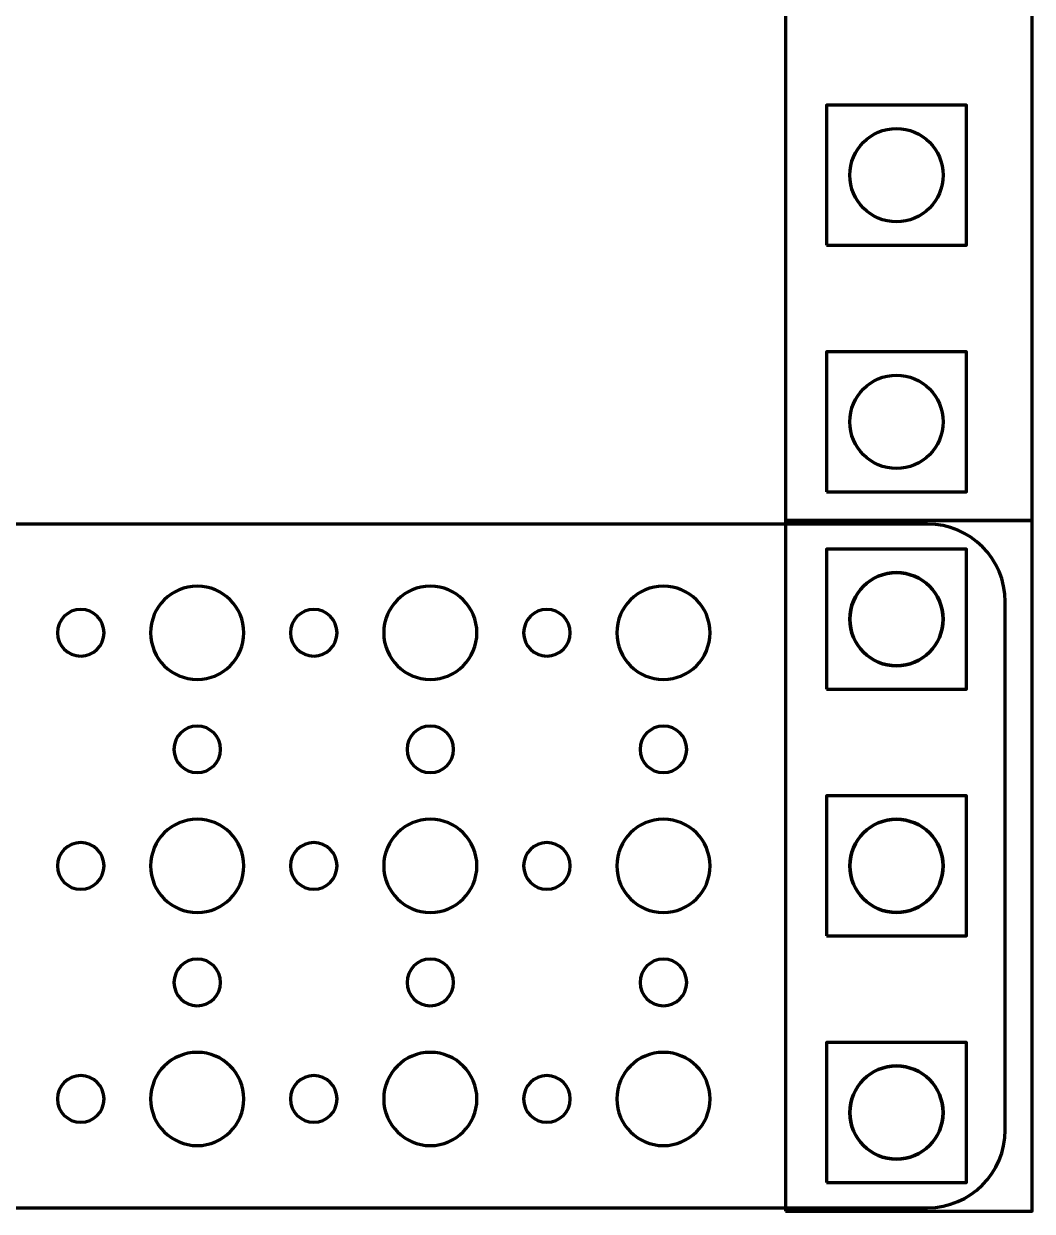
# Model space of a CAD drawing. Header units: centimetres. Extents: x -42 to 42, y -79 to 44.
# Drawn here: x 16.77 to 23.26, y -17.22 to -9.58 of the extents above; entities that cross this region are included whole.
import ezdxf

# ---------------------------------------------------------------- set-up
doc = ezdxf.new("R2010")
doc.units = ezdxf.units.CM
doc.header["$MEASUREMENT"] = 0
doc.layers.add('Layer 1', color=7, linetype='Continuous')

msp = doc.modelspace()

# ---------------------------------------------------------------- linework, layer by layer
at = {"layer": 'Layer 1', "color": 1, "lineweight": 106}
for points in [[(21.66849, -12.7775), (23.25599, -12.7775), (23.25599, -8.3325), (21.66849, -8.3325), (21.66849, -12.7775)], [(21.93202, -11.005), (22.83202, -11.005), (22.83202, -10.105), (21.93202, -10.105), (21.93202, -11.005)], [(21.93202, -12.5925), (22.83202, -12.5925), (22.83202, -11.6925), (21.93202, -11.6925), (21.93202, -12.5925)], [(21.66849, -17.2225), (23.25599, -17.2225), (23.25599, -12.7775), (21.66849, -12.7775), (21.66849, -17.2225)], [(21.93202, -13.8625), (22.83202, -13.8625), (22.83202, -12.9625), (21.93202, -12.9625), (21.93202, -13.8625)], [(21.93202, -15.45), (22.83202, -15.45), (22.83202, -14.55), (21.93202, -14.55), (21.93202, -15.45)], [(21.93202, -17.0375), (22.83202, -17.0375), (22.83202, -16.1375), (21.93202, -16.1375), (21.93202, -17.0375)]]:
    msp.add_lwpolyline(points, close=True, dxfattribs=at)
for centre in [(22.38202, -10.555), (22.38202, -12.1425), (22.38202, -13.4125), (22.38202, -15), (22.38202, -16.5875)]:
    msp.add_ellipse(centre, major_axis=(0, 0.3), ratio=1, dxfattribs=at)
at = {"layer": 'Layer 1', "lineweight": 106}
for points, knots in [([(23.08201, -13.29998), (23.08201, -13.29998), (23.08201, -16.69998), (23.08201, -16.69998), (23.08201, -16.69998), (23.08201, -16.97612), (22.85815, -17.19998), (22.58201, -17.19998), (22.58201, -17.19998), (22.58201, -17.19998), (13.18201, -17.19998), (13.18201, -17.19998), (13.18201, -17.19998), (12.90587, -17.19998), (12.68201, -16.97612), (12.68201, -16.69998), (12.68201, -16.69998), (12.68201, -16.69998), (12.68201, -13.29998), (12.68201, -13.29998), (12.68201, -13.29998), (12.68201, -13.02384), (12.90587, -12.79998), (13.18201, -12.79998), (13.18201, -12.79998), (13.18201, -12.79998), (22.58201, -12.79998), (22.58201, -12.79998), (22.58201, -12.79998), (22.85815, -12.79998), (23.08201, -13.02384), (23.08201, -13.29998)], [0, 0, 0, 0, 0.1111111, 0.1111111, 0.1111111, 0.1111111, 0.2222222, 0.2222222, 0.2222222, 0.2222222, 0.3333333, 0.3333333, 0.3333333, 0.3333333, 0.4444444, 0.4444444, 0.4444444, 0.4444444, 0.5555556, 0.5555556, 0.5555556, 0.5555556, 0.6666667, 0.6666667, 0.6666667, 0.6666667, 0.7777778, 0.7777778, 0.7777778, 0.7777778, 1, 1, 1, 1]), ([(22.38199, -13.71248), (22.2163, -13.71248), (22.08199, -13.57817), (22.08199, -13.41248), (22.08199, -13.41248), (22.08199, -13.24679), (22.2163, -13.11248), (22.38199, -13.11248), (22.38199, -13.11248), (22.54768, -13.11248), (22.68199, -13.24679), (22.68199, -13.41248), (22.68199, -13.41248), (22.68199, -13.57817), (22.54768, -13.71248), (22.38199, -13.71248)], [0, 0, 0, 0, 0.2, 0.2, 0.2, 0.2, 0.4, 0.4, 0.4, 0.4, 0.6, 0.6, 0.6, 0.6, 1, 1, 1, 1]), ([(17.88201, -13.79998), (17.71632, -13.79998), (17.58201, -13.66567), (17.58201, -13.49998), (17.58201, -13.49998), (17.58201, -13.33429), (17.71632, -13.19998), (17.88201, -13.19998), (17.88201, -13.19998), (18.0477, -13.19998), (18.18201, -13.33429), (18.18201, -13.49998), (18.18201, -13.49998), (18.18201, -13.66567), (18.0477, -13.79998), (17.88201, -13.79998)], [0, 0, 0, 0, 0.2, 0.2, 0.2, 0.2, 0.4, 0.4, 0.4, 0.4, 0.6, 0.6, 0.6, 0.6, 1, 1, 1, 1]), ([(19.38201, -13.79998), (19.21632, -13.79998), (19.08201, -13.66567), (19.08201, -13.49998), (19.08201, -13.49998), (19.08201, -13.33429), (19.21632, -13.19998), (19.38201, -13.19998), (19.38201, -13.19998), (19.5477, -13.19998), (19.68201, -13.33429), (19.68201, -13.49998), (19.68201, -13.49998), (19.68201, -13.66567), (19.5477, -13.79998), (19.38201, -13.79998)], [0, 0, 0, 0, 0.2, 0.2, 0.2, 0.2, 0.4, 0.4, 0.4, 0.4, 0.6, 0.6, 0.6, 0.6, 1, 1, 1, 1]), ([(20.88201, -13.79998), (20.71632, -13.79998), (20.58201, -13.66567), (20.58201, -13.49998), (20.58201, -13.49998), (20.58201, -13.33429), (20.71632, -13.19998), (20.88201, -13.19998), (20.88201, -13.19998), (21.0477, -13.19998), (21.18201, -13.33429), (21.18201, -13.49998), (21.18201, -13.49998), (21.18201, -13.66567), (21.0477, -13.79998), (20.88201, -13.79998)], [0, 0, 0, 0, 0.2, 0.2, 0.2, 0.2, 0.4, 0.4, 0.4, 0.4, 0.6, 0.6, 0.6, 0.6, 1, 1, 1, 1]), ([(17.13201, -13.64998), (17.04917, -13.64998), (16.98201, -13.58282), (16.98201, -13.49998), (16.98201, -13.49998), (16.98201, -13.41714), (17.04917, -13.34998), (17.13201, -13.34998), (17.13201, -13.34998), (17.21485, -13.34998), (17.28201, -13.41714), (17.28201, -13.49998), (17.28201, -13.49998), (17.28201, -13.58282), (17.21485, -13.64998), (17.13201, -13.64998)], [0, 0, 0, 0, 0.2, 0.2, 0.2, 0.2, 0.4, 0.4, 0.4, 0.4, 0.6, 0.6, 0.6, 0.6, 1, 1, 1, 1]), ([(18.63201, -13.64998), (18.54917, -13.64998), (18.48201, -13.58282), (18.48201, -13.49998), (18.48201, -13.49998), (18.48201, -13.41714), (18.54917, -13.34998), (18.63201, -13.34998), (18.63201, -13.34998), (18.71485, -13.34998), (18.78201, -13.41714), (18.78201, -13.49998), (18.78201, -13.49998), (18.78201, -13.58282), (18.71485, -13.64998), (18.63201, -13.64998)], [0, 0, 0, 0, 0.2, 0.2, 0.2, 0.2, 0.4, 0.4, 0.4, 0.4, 0.6, 0.6, 0.6, 0.6, 1, 1, 1, 1]), ([(20.13201, -13.64998), (20.04917, -13.64998), (19.98201, -13.58282), (19.98201, -13.49998), (19.98201, -13.49998), (19.98201, -13.41714), (20.04917, -13.34998), (20.13201, -13.34998), (20.13201, -13.34998), (20.21485, -13.34998), (20.28201, -13.41714), (20.28201, -13.49998), (20.28201, -13.49998), (20.28201, -13.58282), (20.21485, -13.64998), (20.13201, -13.64998)], [0, 0, 0, 0, 0.2, 0.2, 0.2, 0.2, 0.4, 0.4, 0.4, 0.4, 0.6, 0.6, 0.6, 0.6, 1, 1, 1, 1]), ([(17.88201, -14.39998), (17.79917, -14.39998), (17.73201, -14.33282), (17.73201, -14.24998), (17.73201, -14.24998), (17.73201, -14.16714), (17.79917, -14.09998), (17.88201, -14.09998), (17.88201, -14.09998), (17.96485, -14.09998), (18.03201, -14.16714), (18.03201, -14.24998), (18.03201, -14.24998), (18.03201, -14.33282), (17.96485, -14.39998), (17.88201, -14.39998)], [0, 0, 0, 0, 0.2, 0.2, 0.2, 0.2, 0.4, 0.4, 0.4, 0.4, 0.6, 0.6, 0.6, 0.6, 1, 1, 1, 1]), ([(19.38201, -14.39998), (19.29917, -14.39998), (19.23201, -14.33282), (19.23201, -14.24998), (19.23201, -14.24998), (19.23201, -14.16714), (19.29917, -14.09998), (19.38201, -14.09998), (19.38201, -14.09998), (19.46485, -14.09998), (19.53201, -14.16714), (19.53201, -14.24998), (19.53201, -14.24998), (19.53201, -14.33282), (19.46485, -14.39998), (19.38201, -14.39998)], [0, 0, 0, 0, 0.2, 0.2, 0.2, 0.2, 0.4, 0.4, 0.4, 0.4, 0.6, 0.6, 0.6, 0.6, 1, 1, 1, 1]), ([(20.88201, -14.39998), (20.79917, -14.39998), (20.73201, -14.33282), (20.73201, -14.24998), (20.73201, -14.24998), (20.73201, -14.16714), (20.79917, -14.09998), (20.88201, -14.09998), (20.88201, -14.09998), (20.96485, -14.09998), (21.03201, -14.16714), (21.03201, -14.24998), (21.03201, -14.24998), (21.03201, -14.33282), (20.96485, -14.39998), (20.88201, -14.39998)], [0, 0, 0, 0, 0.2, 0.2, 0.2, 0.2, 0.4, 0.4, 0.4, 0.4, 0.6, 0.6, 0.6, 0.6, 1, 1, 1, 1]), ([(17.88201, -15.29998), (17.71632, -15.29998), (17.58201, -15.16567), (17.58201, -14.99998), (17.58201, -14.99998), (17.58201, -14.83429), (17.71632, -14.69998), (17.88201, -14.69998), (17.88201, -14.69998), (18.0477, -14.69998), (18.18201, -14.83429), (18.18201, -14.99998), (18.18201, -14.99998), (18.18201, -15.16567), (18.0477, -15.29998), (17.88201, -15.29998)], [0, 0, 0, 0, 0.2, 0.2, 0.2, 0.2, 0.4, 0.4, 0.4, 0.4, 0.6, 0.6, 0.6, 0.6, 1, 1, 1, 1]), ([(19.38201, -15.29998), (19.21632, -15.29998), (19.08201, -15.16567), (19.08201, -14.99998), (19.08201, -14.99998), (19.08201, -14.83429), (19.21632, -14.69998), (19.38201, -14.69998), (19.38201, -14.69998), (19.5477, -14.69998), (19.68201, -14.83429), (19.68201, -14.99998), (19.68201, -14.99998), (19.68201, -15.16567), (19.5477, -15.29998), (19.38201, -15.29998)], [0, 0, 0, 0, 0.2, 0.2, 0.2, 0.2, 0.4, 0.4, 0.4, 0.4, 0.6, 0.6, 0.6, 0.6, 1, 1, 1, 1]), ([(20.88201, -15.29998), (20.71632, -15.29998), (20.58201, -15.16567), (20.58201, -14.99998), (20.58201, -14.99998), (20.58201, -14.83429), (20.71632, -14.69998), (20.88201, -14.69998), (20.88201, -14.69998), (21.0477, -14.69998), (21.18201, -14.83429), (21.18201, -14.99998), (21.18201, -14.99998), (21.18201, -15.16567), (21.0477, -15.29998), (20.88201, -15.29998)], [0, 0, 0, 0, 0.2, 0.2, 0.2, 0.2, 0.4, 0.4, 0.4, 0.4, 0.6, 0.6, 0.6, 0.6, 1, 1, 1, 1]), ([(22.38201, -15.29998), (22.21632, -15.29998), (22.08201, -15.16567), (22.08201, -14.99998), (22.08201, -14.99998), (22.08201, -14.83429), (22.21632, -14.69998), (22.38201, -14.69998), (22.38201, -14.69998), (22.5477, -14.69998), (22.68201, -14.83429), (22.68201, -14.99998), (22.68201, -14.99998), (22.68201, -15.16567), (22.5477, -15.29998), (22.38201, -15.29998)], [0, 0, 0, 0, 0.2, 0.2, 0.2, 0.2, 0.4, 0.4, 0.4, 0.4, 0.6, 0.6, 0.6, 0.6, 1, 1, 1, 1]), ([(17.13201, -15.14998), (17.04917, -15.14998), (16.98201, -15.08282), (16.98201, -14.99998), (16.98201, -14.99998), (16.98201, -14.91714), (17.04917, -14.84998), (17.13201, -14.84998), (17.13201, -14.84998), (17.21485, -14.84998), (17.28201, -14.91714), (17.28201, -14.99998), (17.28201, -14.99998), (17.28201, -15.08282), (17.21485, -15.14998), (17.13201, -15.14998)], [0, 0, 0, 0, 0.2, 0.2, 0.2, 0.2, 0.4, 0.4, 0.4, 0.4, 0.6, 0.6, 0.6, 0.6, 1, 1, 1, 1]), ([(18.63201, -15.14998), (18.54917, -15.14998), (18.48201, -15.08282), (18.48201, -14.99998), (18.48201, -14.99998), (18.48201, -14.91714), (18.54917, -14.84998), (18.63201, -14.84998), (18.63201, -14.84998), (18.71485, -14.84998), (18.78201, -14.91714), (18.78201, -14.99998), (18.78201, -14.99998), (18.78201, -15.08282), (18.71485, -15.14998), (18.63201, -15.14998)], [0, 0, 0, 0, 0.2, 0.2, 0.2, 0.2, 0.4, 0.4, 0.4, 0.4, 0.6, 0.6, 0.6, 0.6, 1, 1, 1, 1]), ([(20.13201, -15.14998), (20.04917, -15.14998), (19.98201, -15.08282), (19.98201, -14.99998), (19.98201, -14.99998), (19.98201, -14.91714), (20.04917, -14.84998), (20.13201, -14.84998), (20.13201, -14.84998), (20.21485, -14.84998), (20.28201, -14.91714), (20.28201, -14.99998), (20.28201, -14.99998), (20.28201, -15.08282), (20.21485, -15.14998), (20.13201, -15.14998)], [0, 0, 0, 0, 0.2, 0.2, 0.2, 0.2, 0.4, 0.4, 0.4, 0.4, 0.6, 0.6, 0.6, 0.6, 1, 1, 1, 1]), ([(17.88201, -15.89998), (17.79917, -15.89998), (17.73201, -15.83282), (17.73201, -15.74998), (17.73201, -15.74998), (17.73201, -15.66714), (17.79917, -15.59998), (17.88201, -15.59998), (17.88201, -15.59998), (17.96485, -15.59998), (18.03201, -15.66714), (18.03201, -15.74998), (18.03201, -15.74998), (18.03201, -15.83282), (17.96485, -15.89998), (17.88201, -15.89998)], [0, 0, 0, 0, 0.2, 0.2, 0.2, 0.2, 0.4, 0.4, 0.4, 0.4, 0.6, 0.6, 0.6, 0.6, 1, 1, 1, 1]), ([(19.38201, -15.89998), (19.29917, -15.89998), (19.23201, -15.83282), (19.23201, -15.74998), (19.23201, -15.74998), (19.23201, -15.66714), (19.29917, -15.59998), (19.38201, -15.59998), (19.38201, -15.59998), (19.46485, -15.59998), (19.53201, -15.66714), (19.53201, -15.74998), (19.53201, -15.74998), (19.53201, -15.83282), (19.46485, -15.89998), (19.38201, -15.89998)], [0, 0, 0, 0, 0.2, 0.2, 0.2, 0.2, 0.4, 0.4, 0.4, 0.4, 0.6, 0.6, 0.6, 0.6, 1, 1, 1, 1]), ([(20.88201, -15.89998), (20.79917, -15.89998), (20.73201, -15.83282), (20.73201, -15.74998), (20.73201, -15.74998), (20.73201, -15.66714), (20.79917, -15.59998), (20.88201, -15.59998), (20.88201, -15.59998), (20.96485, -15.59998), (21.03201, -15.66714), (21.03201, -15.74998), (21.03201, -15.74998), (21.03201, -15.83282), (20.96485, -15.89998), (20.88201, -15.89998)], [0, 0, 0, 0, 0.2, 0.2, 0.2, 0.2, 0.4, 0.4, 0.4, 0.4, 0.6, 0.6, 0.6, 0.6, 1, 1, 1, 1]), ([(17.88201, -16.79998), (17.71632, -16.79998), (17.58201, -16.66567), (17.58201, -16.49998), (17.58201, -16.49998), (17.58201, -16.33429), (17.71632, -16.19998), (17.88201, -16.19998), (17.88201, -16.19998), (18.0477, -16.19998), (18.18201, -16.33429), (18.18201, -16.49998), (18.18201, -16.49998), (18.18201, -16.66567), (18.0477, -16.79998), (17.88201, -16.79998)], [0, 0, 0, 0, 0.2, 0.2, 0.2, 0.2, 0.4, 0.4, 0.4, 0.4, 0.6, 0.6, 0.6, 0.6, 1, 1, 1, 1]), ([(19.38201, -16.79998), (19.21632, -16.79998), (19.08201, -16.66567), (19.08201, -16.49998), (19.08201, -16.49998), (19.08201, -16.33429), (19.21632, -16.19998), (19.38201, -16.19998), (19.38201, -16.19998), (19.5477, -16.19998), (19.68201, -16.33429), (19.68201, -16.49998), (19.68201, -16.49998), (19.68201, -16.66567), (19.5477, -16.79998), (19.38201, -16.79998)], [0, 0, 0, 0, 0.2, 0.2, 0.2, 0.2, 0.4, 0.4, 0.4, 0.4, 0.6, 0.6, 0.6, 0.6, 1, 1, 1, 1]), ([(20.88201, -16.79998), (20.71632, -16.79998), (20.58201, -16.66567), (20.58201, -16.49998), (20.58201, -16.49998), (20.58201, -16.33429), (20.71632, -16.19998), (20.88201, -16.19998), (20.88201, -16.19998), (21.0477, -16.19998), (21.18201, -16.33429), (21.18201, -16.49998), (21.18201, -16.49998), (21.18201, -16.66567), (21.0477, -16.79998), (20.88201, -16.79998)], [0, 0, 0, 0, 0.2, 0.2, 0.2, 0.2, 0.4, 0.4, 0.4, 0.4, 0.6, 0.6, 0.6, 0.6, 1, 1, 1, 1]), ([(17.13201, -16.64998), (17.04917, -16.64998), (16.98201, -16.58282), (16.98201, -16.49998), (16.98201, -16.49998), (16.98201, -16.41714), (17.04917, -16.34998), (17.13201, -16.34998), (17.13201, -16.34998), (17.21485, -16.34998), (17.28201, -16.41714), (17.28201, -16.49998), (17.28201, -16.49998), (17.28201, -16.58282), (17.21485, -16.64998), (17.13201, -16.64998)], [0, 0, 0, 0, 0.2, 0.2, 0.2, 0.2, 0.4, 0.4, 0.4, 0.4, 0.6, 0.6, 0.6, 0.6, 1, 1, 1, 1]), ([(18.63201, -16.64998), (18.54917, -16.64998), (18.48201, -16.58282), (18.48201, -16.49998), (18.48201, -16.49998), (18.48201, -16.41714), (18.54917, -16.34998), (18.63201, -16.34998), (18.63201, -16.34998), (18.71485, -16.34998), (18.78201, -16.41714), (18.78201, -16.49998), (18.78201, -16.49998), (18.78201, -16.58282), (18.71485, -16.64998), (18.63201, -16.64998)], [0, 0, 0, 0, 0.2, 0.2, 0.2, 0.2, 0.4, 0.4, 0.4, 0.4, 0.6, 0.6, 0.6, 0.6, 1, 1, 1, 1]), ([(20.13201, -16.64998), (20.04917, -16.64998), (19.98201, -16.58282), (19.98201, -16.49998), (19.98201, -16.49998), (19.98201, -16.41714), (20.04917, -16.34998), (20.13201, -16.34998), (20.13201, -16.34998), (20.21485, -16.34998), (20.28201, -16.41714), (20.28201, -16.49998), (20.28201, -16.49998), (20.28201, -16.58282), (20.21485, -16.64998), (20.13201, -16.64998)], [0, 0, 0, 0, 0.2, 0.2, 0.2, 0.2, 0.4, 0.4, 0.4, 0.4, 0.6, 0.6, 0.6, 0.6, 1, 1, 1, 1]), ([(22.38199, -16.88748), (22.2163, -16.88748), (22.08199, -16.75317), (22.08199, -16.58748), (22.08199, -16.58748), (22.08199, -16.42179), (22.2163, -16.28748), (22.38199, -16.28748), (22.38199, -16.28748), (22.54768, -16.28748), (22.68199, -16.42179), (22.68199, -16.58748), (22.68199, -16.58748), (22.68199, -16.75317), (22.54768, -16.88748), (22.38199, -16.88748)], [0, 0, 0, 0, 0.2, 0.2, 0.2, 0.2, 0.4, 0.4, 0.4, 0.4, 0.6, 0.6, 0.6, 0.6, 1, 1, 1, 1])]:
    msp.add_open_spline(points, degree=3, knots=knots, dxfattribs=at)

doc.saveas('drawing.dxf')
